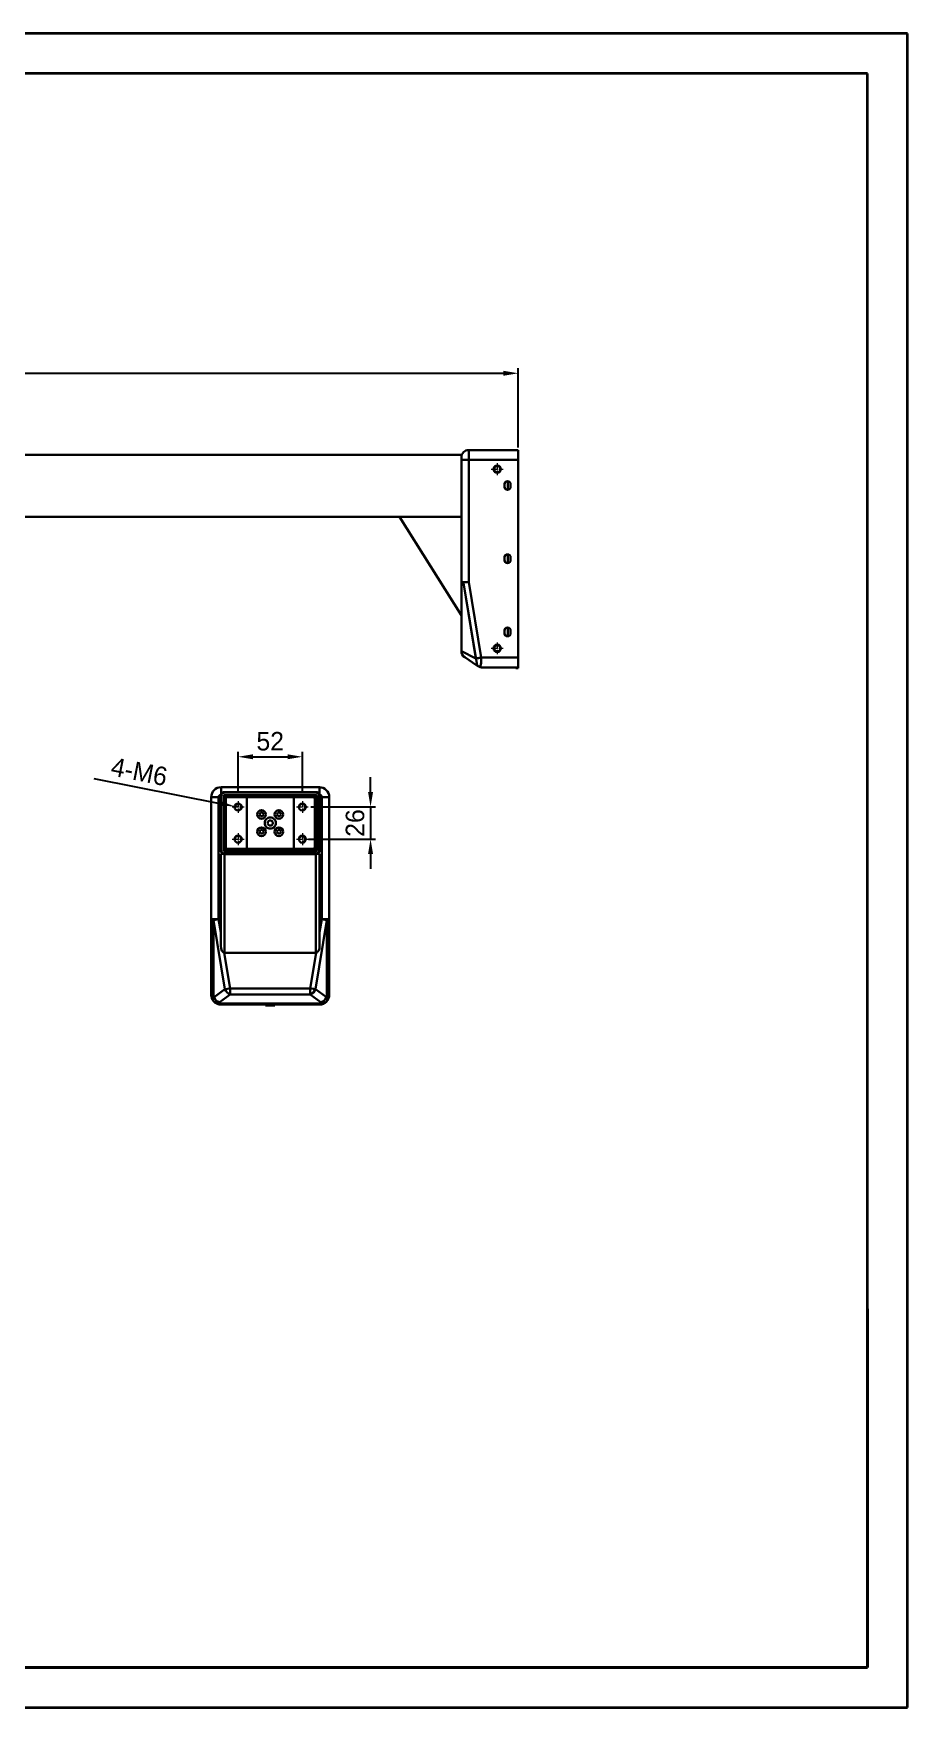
# Model space of a CAD drawing. Header units: millimetres. Extents: x 0 to 1916, y 0 to 1355.
# Drawn here: x 1209 to 1916, y 0 to 1355 of the extents above; entities that cross this region are included whole.
import ezdxf

# ---------------------------------------------------------------- set-up
doc = ezdxf.new("R2010")
doc.units = ezdxf.units.MM
doc.linetypes.add('CENTER2', pattern=[7.5, 5, -1, 0.5, -1])
doc.layers.get('0').update_dxf_attribs({"lineweight": 18})
for name, color, linetype, lineweight in [('CAXA0', 7, 'Continuous', 70), ('CAXA3', 7, 'Continuous', 18), ('輪廓線', 7, 'Continuous', 20)]:
    doc.layers.add(name, color=color, linetype=linetype, lineweight=lineweight)
doc.dimstyles.new('ISO-25', dxfattribs={"dimtxt": 6, "dimasz": 6, "dimexe": 0.5, "dimexo": 0.625, "dimgap": 1.2, "dimtad": 1, "dimdsep": 46, "dimtxsty": 'Standard', "dimcen": 2.5, "dimdle": 12, "dimclrd": 3, "dimclre": 3, "dimclrt": 3, "dimadec": 0, "dimazin": 0, "dimtfac": 1, "dimtmove": 0, "dimatfit": 3, "dimfxl": 0, "dimarcsym": 0})

# ---------------------------------------------------------------- blocks, each defined once
blk = doc.blocks.new('*X3')
at = {"layer": '輪廓線'}
for points in [[(463.2, 1081.9), (463.2, 1077.9), (451.2, 1079.9)], [(1589.2, 1081.9), (1589.2, 1077.9), (1601.2, 1079.9)]]:
    blk.add_hatch(color=0, dxfattribs=at).paths.add_polyline_path(points, flags=0)
at = {"layer": '輪廓線', "color": 0, "lineweight": -2}
for p, q in [((451.2, 1013.3), (451.2, 1083.9)), ((1601.2, 1019.8), (1601.2, 1083.9)), ((463.2, 1079.9), (1589.2, 1079.9))]:
    blk.add_line(p, q, dxfattribs=at)
at = {"layer": '輪廓線', "color": 0, "lineweight": 15, "insert": (1026.2, 1092.4), "char_height": 15, "width": 78.771, "attachment_point": 5}
blk.add_mtext('1150', dxfattribs=at)
blk = doc.blocks.new('*X13')
at = {"layer": '輪廓線'}
for points in [[(1386.4, 771.5), (1386.4, 767.5), (1374.4, 769.5)], [(1414.4, 771.5), (1414.4, 767.5), (1426.4, 769.5)]]:
    blk.add_hatch(color=0, dxfattribs=at).paths.add_polyline_path(points, flags=0)
at = {"layer": '輪廓線', "color": 0, "lineweight": -2}
for p, q in [((1374.4, 739.7), (1374.4, 773.5)), ((1426.4, 739.7), (1426.4, 773.5)), ((1386.4, 769.5), (1414.4, 769.5))]:
    blk.add_line(p, q, dxfattribs=at)
at = {"layer": '輪廓線', "color": 0, "lineweight": 15, "insert": (1400.4, 782), "char_height": 15, "width": 37.709, "attachment_point": 5}
blk.add_mtext('52', dxfattribs=at)
blk = doc.blocks.new('*X14')
at = {"layer": '輪廓線'}
for points in [[(1479.6, 740.9), (1483.6, 740.9), (1481.6, 728.9)], [(1479.6, 690.9), (1483.6, 690.9), (1481.6, 702.9)]]:
    blk.add_hatch(color=0, dxfattribs=at).paths.add_polyline_path(points, flags=0)
at = {"layer": '輪廓線', "color": 0, "lineweight": -2}
for p, q in [((1481.6, 740.9), (1481.6, 752.9)), ((1433.2, 728.9), (1485.6, 728.9)), ((1481.6, 728.9), (1481.6, 702.9)), ((1431.3, 702.9), (1485.6, 702.9)), ((1481.6, 690.9), (1481.6, 678.9))]:
    blk.add_line(p, q, dxfattribs=at)
at = {"layer": '輪廓線', "color": 0, "lineweight": 15, "insert": (1469.1, 715.9), "char_height": 15, "width": 38.547, "attachment_point": 5, "rotation": 90}
blk.add_mtext('26', dxfattribs=at)
blk = doc.blocks.new('*X15')
at = {"layer": '輪廓線'}
blk.add_hatch(color=0, dxfattribs=at).paths.add_polyline_path([(1360.1, 733.7), (1359.3, 729.8), (1371.5, 729.4)], flags=0)
at = {"layer": '輪廓線', "color": 0, "lineweight": -2}
for p, q in [((1257.6, 751.9), (1359.7, 731.8)), ((1374.4, 728.9), (1371.5, 729.4))]:
    blk.add_line(p, q, dxfattribs=at)
at = {"layer": '輪廓線', "color": 0, "lineweight": 15, "insert": (1294.4, 757.4), "char_height": 15, "width": 86.309, "attachment_point": 5, "rotation": 348.8526}
blk.add_mtext('4-M6', dxfattribs=at)

msp = doc.modelspace()

# ---------------------------------------------------------------- linework, layer by layer
at = {"linetype": 'Continuous', "lineweight": 30}
for p, q in [((1561.151, 1009.794), (1561.151, 1017.794)), ((1601.151, 1017.794), (1561.151, 1017.794)), ((1601.151, 1009.794), (1601.151, 1017.794)), ((962.651, 1013.794), (1555.151, 1013.794)), ((1555.151, 1013.794), (1555.151, 1010.794)), ((1555.151, 1011.794), (1555.151, 1009.794)), ((1555.151, 1010.794), (1555.151, 1009.794)), ((1555.151, 1009.794), (1555.151, 910.912)), ((1561.151, 910.912), (1561.151, 1009.794)), ((1561.151, 1009.794), (1601.151, 1009.794)), ((1601.151, 849.794), (1601.151, 1009.794)), ((1589.951, 988.044), (1589.951, 990.044)), ((1590.151, 990.044), (1590.151, 988.044)), ((1592.749, 985.562), (1592.749, 992.526)), ((1594.951, 990.044), (1594.951, 988.044)), ((1505.151, 963.794), (962.651, 963.794)), ((1555.151, 883.794), (1505.151, 963.794)), ((1508.688, 963.794), (1555.151, 963.794)), ((1589.951, 928.794), (1589.951, 930.794)), ((1590.151, 930.794), (1590.151, 928.794)), ((1592.749, 926.312), (1592.749, 933.276)), ((1594.951, 930.794), (1594.951, 928.794)), ((1555.151, 910.912), (1555.151, 900.412)), ((1556.908, 910.214), (1567.87, 843.365)), ((1556.908, 910.214), (1566.956, 849.097)), ((1561.151, 910.912), (1571.198, 849.794)), ((1561.151, 910.912), (1571.198, 849.794)), ((1555.151, 900.412), (1555.151, 889.455)), ((1555.151, 883.811), (1555.151, 889.455)), ((1555.151, 883.811), (1555.151, 855.005)), ((1589.951, 869.544), (1589.951, 871.544)), ((1590.151, 869.544), (1590.151, 871.544)), ((1592.749, 874.026), (1592.749, 867.062)), ((1594.951, 871.544), (1594.951, 869.544)), ((1566.956, 849.097), (1555.151, 855.005)), ((1557.822, 850.013), (1567.604, 843.492)), ((1569.31, 842.485), (1568.639, 842.802)), ((1571.198, 849.794), (1601.151, 849.794)), ((1571.198, 849.794), (1601.151, 849.794)), ((1571.967, 841.794), (1571.934, 841.883)), ((1571.967, 841.794), (1601.151, 841.794)), ((1599.151, 841.094), (1599.151, 841.794)), ((1601.151, 841.094), (1599.151, 841.094)), ((1601.151, 849.794), (1601.151, 841.794)), ((1601.151, 841.094), (1601.151, 841.794)), ((1352.654, 736.869), (1352.654, 637.987)), ((1352.654, 736.869), (1358.654, 736.869)), ((1358.654, 637.987), (1358.654, 736.869)), ((1360.304, 693.769), (1360.304, 737.969)), ((1360.804, 737.969), (1360.304, 737.969)), ((1440.154, 744.869), (1360.654, 744.869)), ((1360.654, 744.869), (1360.654, 739.376)), ((1360.804, 693.769), (1360.804, 737.969)), ((1362.724, 693.769), (1362.724, 737.969)), ((1362.724, 732.369), (1362.904, 732.369)), ((1362.904, 696.369), (1362.904, 735.369)), ((1363.304, 740.469), (1363.304, 740.969)), ((1363.304, 740.969), (1400.404, 740.969)), ((1363.304, 740.469), (1400.404, 740.469)), ((1363.304, 738.549), (1400.404, 738.549)), ((1364.404, 696.369), (1364.404, 735.369)), ((1365.904, 738.369), (1400.404, 738.369)), ((1365.904, 736.869), (1400.404, 736.869)), ((1371.404, 738.549), (1371.404, 738.369)), ((1374.404, 738.369), (1374.404, 738.549)), ((1381.413, 735.869), (1381.413, 695.869)), ((1437.504, 740.969), (1400.404, 740.969)), ((1400.404, 740.469), (1437.504, 740.469)), ((1437.504, 738.549), (1400.404, 738.549)), ((1434.904, 738.369), (1400.404, 738.369)), ((1434.904, 736.869), (1400.404, 736.869)), ((1419.396, 735.869), (1419.396, 695.869)), ((1426.404, 738.549), (1426.404, 738.369)), ((1426.404, 731.949), (1426.404, 731.869)), ((1429.404, 738.369), (1429.404, 738.549)), ((1436.404, 696.369), (1436.404, 735.369)), ((1437.504, 740.969), (1437.504, 740.469)), ((1437.904, 696.369), (1437.904, 735.369)), ((1438.084, 732.369), (1437.904, 732.369)), ((1438.084, 693.769), (1438.084, 737.969)), ((1440.004, 737.969), (1440.004, 693.769)), ((1440.504, 737.969), (1440.004, 737.969)), ((1440.154, 744.869), (1440.154, 739.376)), ((1440.504, 693.769), (1440.504, 737.969)), ((1442.154, 736.869), (1442.154, 637.987)), ((1442.154, 736.869), (1448.154, 736.869)), ((1448.154, 637.987), (1448.154, 736.869)), ((1362.904, 729.369), (1362.724, 729.369)), ((1391.673, 722.869), (1392.539, 724.369)), ((1391.673, 722.869), (1392.539, 721.369)), ((1392.539, 724.369), (1394.271, 724.369)), ((1394.271, 721.369), (1392.539, 721.369)), ((1394.271, 724.369), (1395.137, 722.869)), ((1395.137, 722.869), (1394.271, 721.369)), ((1406.538, 724.369), (1405.671, 722.869)), ((1405.671, 722.869), (1406.538, 721.369)), ((1408.27, 724.369), (1406.538, 724.369)), ((1408.27, 721.369), (1406.538, 721.369)), ((1409.136, 722.869), (1408.27, 724.369)), ((1408.27, 721.369), (1409.136, 722.869)), ((1437.904, 729.369), (1438.084, 729.369)), ((1392.539, 710.369), (1391.673, 708.869)), ((1391.673, 708.869), (1392.539, 707.369)), ((1392.539, 710.369), (1394.271, 710.369)), ((1392.539, 707.369), (1394.271, 707.369)), ((1395.137, 708.869), (1394.271, 710.369)), ((1394.271, 707.369), (1395.137, 708.869)), ((1405.671, 708.869), (1406.538, 710.369)), ((1406.538, 707.369), (1405.671, 708.869)), ((1406.538, 710.369), (1408.27, 710.369)), ((1408.27, 707.369), (1406.538, 707.369)), ((1409.136, 708.869), (1408.27, 710.369)), ((1409.136, 708.869), (1408.27, 707.369)), ((1360.804, 693.769), (1360.304, 693.769)), ((1362.724, 702.369), (1362.904, 702.369)), ((1362.724, 699.369), (1362.904, 699.369)), ((1400.404, 693.189), (1363.304, 693.189)), ((1400.404, 691.269), (1363.304, 691.269)), ((1363.304, 691.269), (1363.304, 690.769)), ((1400.404, 694.869), (1365.904, 694.869)), ((1400.404, 693.369), (1365.904, 693.369)), ((1371.404, 693.369), (1371.404, 693.189)), ((1374.404, 699.869), (1374.404, 699.789)), ((1374.404, 693.369), (1374.404, 693.189)), ((1376.791, 702.869), (1376.604, 702.869)), ((1400.404, 694.869), (1434.904, 694.869)), ((1400.404, 693.369), (1434.904, 693.369)), ((1400.404, 693.189), (1437.504, 693.189)), ((1437.504, 691.269), (1400.404, 691.269)), ((1426.404, 693.369), (1426.404, 693.189)), ((1429.404, 693.369), (1429.404, 693.189)), ((1437.504, 690.769), (1437.504, 691.269)), ((1438.084, 702.369), (1437.904, 702.369)), ((1437.904, 699.369), (1438.084, 699.369)), ((1440.504, 693.769), (1440.004, 693.769)), ((1360.404, 690.869), (1360.404, 616.53)), ((1362.536, 690.869), (1360.404, 690.869)), ((1400.404, 690.769), (1363.304, 690.769)), ((1363.404, 690.769), (1363.404, 610.869)), ((1400.404, 690.769), (1437.504, 690.769)), ((1437.404, 610.869), (1437.404, 690.769)), ((1438.272, 690.869), (1440.404, 690.869)), ((1440.404, 616.53), (1440.404, 690.869)), ((1352.654, 637.987), (1354.412, 637.987)), ((1352.654, 576.869), (1352.654, 637.987)), ((1354.412, 637.987), (1358.654, 637.987)), ((1358.654, 637.987), (1354.469, 637.289)), ((1354.469, 637.289), (1363.787, 581.383)), ((1354.469, 637.289), (1354.469, 576.172)), ((1360.404, 627.487), (1358.654, 637.987)), ((1437.021, 581.383), (1446.339, 637.289)), ((1442.154, 637.987), (1440.404, 627.487)), ((1446.339, 637.289), (1442.154, 637.987)), ((1442.154, 637.987), (1448.154, 637.987)), ((1446.339, 637.289), (1446.339, 576.172)), ((1448.154, 637.987), (1448.154, 576.869)), ((1367.972, 582.08), (1363.171, 610.887)), ((1363.404, 610.869), (1437.404, 610.869)), ((1437.638, 610.887), (1432.837, 582.08)), ((1353.07, 574.555), (1352.654, 576.869)), ((1354.958, 574.862), (1363.787, 581.383)), ((1359.143, 570.567), (1367.972, 577.088)), ((1440.154, 569.877), (1360.654, 569.877)), ((1360.654, 569.877), (1360.654, 568.869)), ((1363.787, 581.383), (1367.972, 582.08)), ((1432.837, 582.08), (1367.972, 582.08)), ((1367.972, 582.08), (1367.972, 579.249)), ((1367.972, 577.088), (1432.837, 577.088)), ((1432.837, 582.08), (1435.101, 581.703)), ((1432.837, 577.088), (1432.837, 582.08)), ((1432.837, 577.088), (1441.666, 570.567)), ((1445.851, 574.862), (1437.021, 581.383)), ((1440.154, 569.877), (1440.154, 568.869)), ((1360.654, 568.869), (1440.154, 568.869)), ((1396.654, 568.869), (1396.654, 568.169)), ((1404.154, 568.169), (1396.654, 568.169)), ((1404.154, 568.169), (1404.154, 568.869))]:
    msp.add_line(p, q, dxfattribs=at)
at = {"linetype": 'CENTER2', "lineweight": 15}
for p, q in [((1584.151, 1007.094), (1584.151, 997.494)), ((1579.365, 1002.294), (1588.936, 1002.294)), ((1579.365, 857.294), (1588.936, 857.294)), ((1584.151, 862.094), (1584.151, 852.494)), ((1374.404, 733.669), (1374.404, 724.069)), ((1426.404, 733.669), (1426.404, 724.069)), ((1369.619, 728.869), (1379.19, 728.869)), ((1421.619, 728.869), (1431.19, 728.869)), ((1374.404, 707.669), (1374.404, 698.069)), ((1426.404, 707.669), (1426.404, 698.069)), ((1369.619, 702.869), (1379.19, 702.869)), ((1421.619, 702.869), (1431.19, 702.869))]:
    msp.add_line(p, q, dxfattribs=at)
at = {"linetype": 'Continuous', "lineweight": 30}
for points in [[(1555.151, 1009.794), (1555.266, 1009.794), (1555.607, 1009.794), (1556.162, 1009.794), (1556.908, 1009.794), (1557.817, 1009.794), (1558.854, 1009.794), (1559.98, 1009.794), (1561.151, 1009.794)], [(1505.151, 963.794), (1505.204, 963.794), (1505.364, 963.794), (1505.625, 963.794), (1505.978, 963.794), (1506.414, 963.794), (1506.919, 963.794), (1507.478, 963.794), (1508.074, 963.794), (1508.688, 963.794)], [(1555.151, 910.912), (1555.266, 910.912), (1555.607, 910.912), (1556.162, 910.912), (1556.908, 910.912), (1557.817, 910.912), (1558.854, 910.912), (1559.98, 910.912), (1561.151, 910.912)], [(1362.724, 737.796), (1363.076, 738.198), (1363.478, 738.549)], [(1437.331, 738.549), (1437.733, 738.198), (1438.084, 737.796)], [(1363.478, 693.189), (1363.076, 693.541), (1362.724, 693.943)], [(1438.084, 693.943), (1437.733, 693.541), (1437.331, 693.189)], [(1367.972, 579.249), (1367.972, 578.93), (1367.972, 578.622), (1367.972, 578.328), (1367.972, 578.048), (1367.972, 577.783), (1367.972, 577.534), (1367.972, 577.302), (1367.972, 577.088)], [(1435.101, 581.703), (1435.367, 581.659), (1435.626, 581.615), (1435.879, 581.573), (1436.125, 581.532), (1436.362, 581.493), (1436.591, 581.455), (1436.811, 581.418), (1437.021, 581.383)]]:
    msp.add_lwpolyline(points, dxfattribs=at)
for centre, radius in [((1584.151, 1002.294), 3), ((1584.151, 1002.294), 2.55), ((1584.151, 857.294), 3), ((1584.151, 857.294), 2.55), ((1374.404, 728.869), 2.9), ((1426.404, 728.869), 2.9), ((1393.405, 722.869), 3.5), ((1407.404, 722.869), 3.5), ((1374.404, 702.869), 2.9), ((1393.405, 708.869), 3.5), ((1407.404, 708.869), 3.5), ((1426.404, 702.869), 2.9)]:
    msp.add_circle(centre, radius, dxfattribs=at)
for centre, radius, start, end in [((1561.151, 1011.794), 6, 90, 179.999999), ((1584.151, 1002.294), 2.6, 270, 180), ((1592.451, 990.044), 2.5, 0, 180), ((1592.651, 990.044), 2.5, 92.292443, 180), ((1592.451, 988.044), 2.5, 180, 0), ((1592.651, 988.044), 2.5, 180, 267.707557), ((1592.451, 930.794), 2.5, 0, 180), ((1592.451, 928.794), 2.5, 180, 0), ((1592.651, 930.794), 2.5, 92.292443, 180), ((1592.651, 928.794), 2.5, 180, 267.707557), ((1592.451, 871.544), 2.5, 0, 180), ((1592.451, 869.544), 2.5, 180, 0), ((1592.651, 871.544), 2.5, 92.292413, 180), ((1592.651, 869.544), 2.5, 180, 267.707725), ((1561.151, 855.005), 6, 180, 236.309932), ((1584.151, 857.294), 2.6, 270, 180), ((1360.654, 736.869), 8, 90, 180), ((1363.304, 737.969), 3, 90, 180), ((1363.304, 737.969), 0.58, 90, 180), ((1365.904, 735.369), 3, 90, 180), ((1365.904, 735.369), 1.5, 90, 180), ((1434.904, 735.369), 3, 0, 90), ((1434.904, 735.369), 1.5, 0, 90), ((1437.504, 737.969), 3, 0, 90), ((1437.504, 737.969), 0.58, 0, 90), ((1440.154, 736.869), 8, 0, 90), ((1374.404, 728.869), 2.6, 270, 180), ((1426.404, 728.869), 2.6, 270, 180), ((1374.404, 702.869), 2.6, 270, 180), ((1426.404, 702.869), 2.4, 270, 147.309675), ((1363.304, 693.769), 3, 180, 270), ((1363.304, 693.769), 0.58, 180, 270), ((1365.904, 696.369), 3, 180, 270), ((1365.904, 696.369), 1.5, 180, 270), ((1434.904, 696.369), 3, 270, 0), ((1434.904, 696.369), 1.5, 270, 0), ((1437.504, 693.769), 0.58, 270, 0), ((1437.504, 693.769), 3, 270, 0), ((1354.323, 639.619), 2.334, 224.362439, 273.596849), ((1445.393, 644.257), 7.032, 277.730404, 288.993675), ((1447.589, 638.208), 0.607, 278.790461, 338.625617), ((1362.621, 578.143), 8.336, 203.175806, 245.339124), ((1371.45, 584.663), 8.336, 203.175805, 245.339125), ((1429.359, 584.663), 8.336, 294.660878, 336.824197), ((1438.188, 578.143), 8.336, 294.660879, 336.824197)]:
    msp.add_arc(centre, radius, start, end, dxfattribs=at)
for centre, major_axis, start_param, end_param in [((1363.404, 616.53), (0, 5.66), 1.57079633, 3.14159265), ((1437.404, 616.53), (0, -5.66), 0, 1.57079633)]:
    msp.add_ellipse(centre, major_axis=major_axis, ratio=0.52999894, start_param=start_param, end_param=end_param, dxfattribs=at)
for points, knots in [([(1584.151, 999.744), (1583.83, 999.778), (1583.335, 999.831), (1582.74, 1000.149), (1582.335, 1000.478), (1582.004, 1000.884), (1581.696, 1001.478), (1581.539, 1002.294), (1581.696, 1003.11), (1582.004, 1003.704), (1582.335, 1004.11), (1582.74, 1004.439), (1583.335, 1004.757), (1583.83, 1004.81), (1584.151, 1004.844)], [0, 0, 0, 0, 0.95769468, 1.47849841, 1.99984397, 2.52064495, 3.04198949, 3.99968732, 4.95738332, 5.47818955, 5.99953065, 6.52033656, 7.0416806, 7.99937513, 7.99937513, 7.99937513, 7.99937513]), ([(1584.151, 1004.844), (1584.471, 1004.81), (1584.966, 1004.757), (1585.561, 1004.44), (1585.966, 1004.11), (1586.298, 1003.704), (1586.605, 1003.11), (1586.762, 1002.294), (1586.605, 1001.478), (1586.298, 1000.884), (1585.966, 1000.478), (1585.561, 1000.149), (1584.966, 999.831), (1584.471, 999.778), (1584.151, 999.744)], [0, 0, 0, 0, 0.95770185, 1.47850644, 1.99984502, 2.52065135, 3.04199338, 3.99969077, 4.95739, 5.47819279, 5.99953715, 6.52034306, 7.04168046, 7.99938247, 7.99938247, 7.99938247, 7.99938247]), ([(1584.151, 859.844), (1583.83, 859.81), (1583.335, 859.757), (1582.74, 859.44), (1582.335, 859.11), (1582.004, 858.704), (1581.696, 858.11), (1581.539, 857.294), (1581.696, 856.478), (1582.004, 855.884), (1582.335, 855.478), (1582.74, 855.149), (1583.335, 854.831), (1583.83, 854.778), (1584.151, 854.744)], [0, 0, 0, 0, 0.95769381, 1.47849836, 1.99984589, 2.52064626, 3.04199379, 3.99969152, 4.95738834, 5.47818895, 5.9995262, 6.5203346, 7.04167865, 7.99937246, 7.99937246, 7.99937246, 7.99937246]), ([(1584.151, 854.744), (1584.471, 854.778), (1584.966, 854.831), (1585.561, 855.149), (1585.966, 855.478), (1586.298, 855.884), (1586.605, 856.478), (1586.762, 857.294), (1586.605, 858.11), (1586.298, 858.704), (1585.966, 859.11), (1585.561, 859.439), (1584.966, 859.757), (1584.471, 859.81), (1584.151, 859.844)], [0, 0, 0, 0, 0.95770113, 1.47850567, 1.99984682, 2.5206519, 3.04198533, 3.99968353, 4.95738265, 5.47819048, 5.99953244, 6.52034142, 7.04167884, 7.99937997, 7.99937997, 7.99937997, 7.99937997]), ([(1566.956, 849.097), (1567.247, 849.145), (1567.829, 849.24), (1568.882, 849.413), (1570.015, 849.6), (1570.804, 849.729), (1571.198, 849.794)], [0, 0, 0, 0, 1.0748974, 2.14979536, 3.22468971, 4.29958841, 4.29958841, 4.29958841, 4.29958841]), ([(1567.87, 843.365), (1568.134, 843.19), (1568.529, 842.927), (1568.945, 842.65), (1569.08, 842.56), (1569.149, 842.515)], [0, 0, 0, 0, 0.76806837, 1.14973848, 1.53547148, 1.53547148, 1.53547148, 1.53547148]), ([(1569.257, 842.441), (1569.48, 842.339), (1569.947, 842.125), (1570.279, 842.091), (1570.453, 842.073)], [0, 0, 0, 0, 0.60002307, 1.25926568, 1.25926568, 1.25926568, 1.25926568]), ([(1569.889, 842.178), (1570.25, 842.068), (1570.915, 841.865), (1571.613, 841.86), (1571.932, 841.858)], [0, 0, 0, 0, 1.12872249, 2.0792914, 2.0792914, 2.0792914, 2.0792914]), ([(1571.198, 849.794), (1571.215, 848.836), (1571.248, 846.909), (1571.037, 845.343), (1570.453, 842.073)], [0, 0, 0, 0, 3.86379347, 7.77768803, 7.77768803, 7.77768803, 7.77768803]), ([(1358.654, 736.869), (1358.681, 737.122), (1358.722, 737.511), (1358.941, 737.915), (1359.08, 738.107), (1359.157, 738.197), (1359.198, 738.241), (1359.219, 738.262), (1359.229, 738.272), (1359.233, 738.276), (1359.234, 738.278), (1359.235, 738.278), (1359.235, 738.279), (1359.235, 738.279), (1359.235, 738.279), (1359.237, 738.28), (1359.249, 738.293), (1359.448, 738.487), (1359.847, 738.763), (1360.294, 738.815), (1360.48, 738.837)], [0, 0, 0, 0, 0.75544368, 1.16044408, 1.36381014, 1.46665403, 1.51807789, 1.54378925, 1.55664466, 1.55985847, 1.56146538, 1.56226883, 1.56267055, 1.56277098, 1.56278931, 1.56338591, 1.56891698, 1.616201, 2.39805664, 2.95786216, 2.95786216, 2.95786216, 2.95786216]), ([(1360.804, 737.969), (1360.838, 738.284), (1360.89, 738.769), (1361.201, 739.352), (1361.524, 739.75), (1361.922, 740.073), (1362.505, 740.384), (1362.99, 740.436), (1363.304, 740.469)], [0, 0, 0, 0, 0.93840124, 1.44924447, 1.95955106, 2.47039404, 2.9807004, 3.91910163, 3.91910163, 3.91910163, 3.91910163]), ([(1437.504, 740.469), (1437.819, 740.436), (1438.304, 740.384), (1438.887, 740.073), (1439.284, 739.75), (1439.608, 739.352), (1439.919, 738.769), (1439.971, 738.284), (1440.004, 737.969)], [0, 0, 0, 0, 0.93840124, 1.44870759, 1.95955058, 2.46985717, 2.9807004, 3.91910163, 3.91910163, 3.91910163, 3.91910163]), ([(1440.343, 738.833), (1440.531, 738.812), (1440.854, 738.775), (1441.2, 738.582), (1441.392, 738.444), (1441.482, 738.366), (1441.526, 738.326), (1441.547, 738.305), (1441.557, 738.295), (1441.561, 738.291), (1441.563, 738.289), (1441.563, 738.289), (1441.564, 738.289), (1441.564, 738.288), (1441.564, 738.288), (1441.565, 738.287), (1441.578, 738.274), (1441.772, 738.076), (1442.074, 737.623), (1442.128, 737.116), (1442.154, 736.869)], [0, 0, 0, 0, 0.56255324, 0.96751153, 1.17085644, 1.27368963, 1.32510814, 1.35081683, 1.3636709, 1.36688438, 1.36849112, 1.36929449, 1.36969617, 1.36979659, 1.36981491, 1.37041145, 1.37594195, 1.42322105, 2.20499538, 2.94203587, 2.94203587, 2.94203587, 2.94203587]), ([(1363.304, 691.269), (1362.99, 691.303), (1362.504, 691.355), (1361.922, 691.666), (1361.524, 691.989), (1361.201, 692.387), (1360.89, 692.97), (1360.838, 693.455), (1360.804, 693.769)], [0, 0, 0, 0, 0.93840124, 1.44924447, 1.95955106, 2.47039404, 2.9807004, 3.91910163, 3.91910163, 3.91910163, 3.91910163]), ([(1440.004, 693.769), (1439.971, 693.455), (1439.919, 692.97), (1439.608, 692.387), (1439.285, 691.989), (1438.887, 691.666), (1438.304, 691.355), (1437.819, 691.303), (1437.504, 691.269)], [0, 0, 0, 0, 0.93840124, 1.44870759, 1.95955058, 2.46985717, 2.9807004, 3.91910163, 3.91910163, 3.91910163, 3.91910163]), ([(1352.66, 576.861), (1352.674, 576.39), (1352.699, 575.607), (1352.935, 574.85), (1353.03, 574.548)], [0, 0, 0, 0, 1.41296103, 2.35300342, 2.35300342, 2.35300342, 2.35300342]), ([(1353.03, 574.548), (1353.069, 574.391), (1353.223, 573.786), (1353.703, 572.847), (1354.208, 572.186), (1354.453, 571.864)], [0, 0, 0, 0, 0.46911106, 1.80510473, 3.06501262, 3.06501262, 3.06501262, 3.06501262]), ([(1354.608, 571.631), (1353.988, 572.397), (1353.265, 573.291), (1353.094, 574.397), (1353.07, 574.555)], [0, 0, 0, 0, 2.87073203, 3.34840414, 3.34840414, 3.34840414, 3.34840414]), ([(1354.273, 572.976), (1354.273, 572.976), (1354.273, 572.976), (1354.273, 572.976), (1354.274, 572.976), (1354.274, 572.977), (1354.275, 572.981), (1354.275, 572.991), (1354.277, 573.007), (1354.281, 573.039), (1354.289, 573.102), (1354.31, 573.23), (1354.366, 573.492), (1354.527, 574.031), (1354.786, 574.532), (1354.958, 574.862)], [0, 0, 0, 0, 0.00004176, 0.00011361, 0.00034778, 0.00117966, 0.0043074, 0.01634529, 0.03242609, 0.06458686, 0.12890192, 0.25748009, 0.51422162, 1.02441713, 2.01946548, 2.01946548, 2.01946548, 2.01946548]), ([(1354.958, 574.862), (1354.885, 574.955), (1354.742, 575.136), (1354.588, 575.467), (1354.487, 575.817), (1354.475, 576.054), (1354.469, 576.172)], [0, 0, 0, 0, 0.3791252, 0.73857312, 1.08316851, 1.42721418, 1.42721418, 1.42721418, 1.42721418]), ([(1359.143, 570.567), (1358.701, 570.479), (1357.805, 570.298), (1356.539, 570.437), (1355.417, 570.858), (1354.875, 571.376), (1354.608, 571.631)], [0, 0, 0, 0, 1.20699996, 2.45229268, 3.6975821, 4.90457275, 4.90457275, 4.90457275, 4.90457275]), ([(1360.654, 568.869), (1360.11, 568.907), (1359.001, 568.985), (1357.801, 569.314), (1356.829, 569.906), (1355.747, 570.422), (1355.015, 571.199), (1354.608, 571.631)], [0, 0, 0, 0, 1.61756232, 3.29930327, 3.60779876, 5.0465013, 6.85045012, 6.85045012, 6.85045012, 6.85045012]), ([(1354.969, 571.276), (1355.34, 570.912), (1355.96, 570.302), (1356.81, 569.886), (1357.153, 569.718)], [0, 0, 0, 0, 1.6106619, 2.70056517, 2.70056517, 2.70056517, 2.70056517]), ([(1360.654, 569.877), (1360.513, 569.886), (1360.218, 569.904), (1359.808, 570.05), (1359.43, 570.271), (1359.243, 570.464), (1359.143, 570.567)], [0, 0, 0, 0, 0.35062173, 0.73227296, 1.18591298, 1.71241926, 1.71241926, 1.71241926, 1.71241926]), ([(1440.154, 568.869), (1440.698, 568.907), (1441.808, 568.985), (1443.008, 569.314), (1443.98, 569.906), (1445.062, 570.422), (1445.793, 571.199), (1446.2, 571.631)], [0, 0, 0, 0, 1.61716143, 3.29902679, 3.60885025, 5.04650072, 6.85035693, 6.85035693, 6.85035693, 6.85035693]), ([(1441.666, 570.567), (1441.567, 570.465), (1441.381, 570.272), (1441, 570.05), (1440.587, 569.904), (1440.293, 569.886), (1440.154, 569.877)], [0, 0, 0, 0, 0.52252786, 0.98045786, 1.36848025, 1.7124905, 1.7124905, 1.7124905, 1.7124905]), ([(1446.2, 571.631), (1445.934, 571.376), (1445.392, 570.858), (1444.27, 570.437), (1443.004, 570.298), (1442.107, 570.479), (1441.666, 570.567)], [0, 0, 0, 0, 1.20696675, 2.45222545, 3.69748658, 4.90445885, 4.90445885, 4.90445885, 4.90445885]), ([(1443.656, 569.718), (1443.999, 569.886), (1444.848, 570.302), (1445.469, 570.912), (1445.839, 571.276)], [0, 0, 0, 0, 1.08886049, 2.6994087, 2.6994087, 2.6994087, 2.6994087]), ([(1446.339, 576.172), (1446.333, 576.053), (1446.321, 575.817), (1446.221, 575.467), (1446.066, 575.136), (1445.924, 574.955), (1445.851, 574.862)], [0, 0, 0, 0, 0.34409073, 0.68872121, 1.04813858, 1.42721411, 1.42721411, 1.42721411, 1.42721411]), ([(1445.851, 574.862), (1446.022, 574.532), (1446.281, 574.031), (1446.442, 573.492), (1446.498, 573.23), (1446.519, 573.102), (1446.528, 573.038), (1446.532, 573.007), (1446.533, 572.991), (1446.535, 572.983), (1446.534, 572.978), (1446.535, 572.976), (1446.535, 572.976), (1446.535, 572.976), (1446.535, 572.976), (1446.535, 572.976), (1446.535, 572.976), (1446.535, 572.976), (1446.535, 572.976), (1446.535, 572.976), (1446.535, 572.976), (1446.535, 572.975), (1446.529, 572.655), (1446.577, 572.292), (1446.401, 572.006), (1446.343, 571.91)], [0, 0, 0, 0, 0.87524974, 1.32401269, 1.54983787, 1.66293232, 1.71950227, 1.74779006, 1.7619343, 1.77013127, 1.77457619, 1.77572376, 1.77602636, 1.77611073, 1.77613646, 1.77615165, 1.77616948, 1.77618253, 1.77619355, 1.77620663, 1.77653515, 1.77685094, 1.77726014, 2.6753148, 3.12504999, 3.12504999, 3.12504999, 3.12504999]), ([(1448.154, 576.869), (1448.065, 575.912), (1447.886, 573.984), (1446.764, 572.418), (1446.2, 571.631)], [0, 0, 0, 0, 2.82856071, 5.69380815, 5.69380815, 5.69380815, 5.69380815]), ([(1446.355, 571.864), (1446.6, 572.185), (1447.106, 572.847), (1447.586, 573.786), (1447.739, 574.391), (1447.779, 574.548)], [0, 0, 0, 0, 1.25992809, 2.59597807, 3.06526977, 3.06526977, 3.06526977, 3.06526977]), ([(1447.779, 574.548), (1447.873, 574.85), (1448.11, 575.607), (1448.134, 576.39), (1448.149, 576.861)], [0, 0, 0, 0, 0.93981606, 2.35282219, 2.35282219, 2.35282219, 2.35282219])]:
    msp.add_open_spline(points, degree=3, knots=knots, dxfattribs=at)
for points in [[(1400.404, 711.369), (1399.815, 711.437), (1398.637, 711.572), (1397.139, 712.613), (1396.139, 714.1), (1395.787, 715.869), (1396.139, 717.638), (1397.139, 719.126), (1398.637, 720.166), (1399.815, 720.302), (1400.404, 720.369)], [(1400.404, 720.369), (1400.993, 720.302), (1402.171, 720.166), (1403.669, 719.126), (1404.67, 717.638), (1405.021, 715.869), (1404.67, 714.1), (1403.669, 712.613), (1402.171, 711.572), (1400.993, 711.437), (1400.404, 711.369)], [(1401.889, 717.354), (1401.673, 717.526), (1401.239, 717.87), (1400.402, 718.021), (1399.581, 717.861), (1398.881, 717.393), (1398.413, 716.693), (1398.252, 715.872), (1398.403, 715.035), (1398.747, 714.601), (1398.919, 714.385)], [(1398.919, 714.385), (1399.136, 714.213), (1399.569, 713.868), (1400.407, 713.717), (1401.228, 713.878), (1401.928, 714.346), (1402.396, 715.045), (1402.556, 715.867), (1402.405, 716.704), (1402.061, 717.138), (1401.889, 717.354)], [(1352.654, 576.869), (1352.677, 576.805), (1352.723, 576.675), (1353.095, 576.489), (1353.658, 576.316), (1354.199, 576.22), (1354.469, 576.172)], [(1354.608, 571.631), (1354.488, 571.811), (1354.249, 572.17), (1354.265, 572.708), (1354.273, 572.976)], [(1446.339, 576.172), (1446.61, 576.22), (1447.15, 576.316), (1447.714, 576.489), (1448.085, 576.675), (1448.131, 576.805), (1448.154, 576.869)]]:
    msp.add_open_spline(points, degree=3, dxfattribs=at)
at = {"layer": 'CAXA0', "linetype": 'Continuous', "lineweight": 35}
for p, q in [((1883.975, 1322.654), (32.26, 1322.654)), ((1883.975, 32.26), (1883.975, 1322.654)), ((1883.975, 322.599), (1883.975, 32.26)), ((32.26, 32.26), (1883.975, 32.26)), ((1883.975, 32.26), (722.621, 32.26))]:
    msp.add_line(p, q, dxfattribs=at)
at = {"layer": 'CAXA3', "linetype": 'Continuous', "lineweight": 35}
for p, q in [((1916.235, 1354.914), (0, 1354.914)), ((1916.235, 0), (1916.235, 1354.914)), ((0, 0), (1916.235, 0))]:
    msp.add_line(p, q, dxfattribs=at)

# ---------------------------------------------------------------- dimensions: what is measured, and where the dimension line sits
at = {"layer": '輪廓線', "lineweight": 15}
dim = msp.add_linear_dim(base=(1601.151, 1079.943), p1=(451.151, 1011.294), p2=(1601.151, 1017.794), text='1150', dimstyle='ISO-25', override={"dimtxt": 15, "dimasz": 12, "dimexe": 4, "dimexo": 2, "dimgap": 5, "dimsah": 1, "dimdle": 24, "dimclrd": 0, "dimclre": 0, "dimclrt": 0, "dimtolj": 1}, dxfattribs=at)
dim.commit()
dim.dimension.update_dxf_attribs({"geometry": '*X3', "text_midpoint": (1026.151, 1092.443)})
dim = msp.add_linear_dim(base=(1426.404, 769.491), p1=(1374.404, 737.669), p2=(1426.404, 737.669), dimstyle='ISO-25', override={"dimtxt": 15, "dimasz": 12, "dimexe": 4, "dimexo": 2, "dimgap": 5, "dimsah": 1, "dimdle": 24, "dimclrd": 0, "dimclre": 0, "dimclrt": 0, "dimtolj": 1, "dimtzin": 8}, dxfattribs=at)
dim.commit()
dim.dimension.update_dxf_attribs({"geometry": '*X13', "text_midpoint": (1400.404, 781.991)})
dim = msp.add_radius_dim(center=(1374.404, 728.869), mpoint=(1371.461, 729.449), text='4-M6', dimstyle='ISO-25', override={"dimtxt": 15, "dimasz": 12, "dimexe": 4, "dimexo": 2, "dimgap": 5, "dimpost": 'R<>', "dimsah": 1, "dimdle": 24, "dimclrd": 0, "dimclre": 0, "dimclrt": 0, "dimtolj": 1}, dxfattribs=at)
dim.commit()
dim.dimension.update_dxf_attribs({"geometry": '*X15', "text_midpoint": (1291.957, 745.116), "dimtype": 164})
dim = msp.add_linear_dim(base=(1481.613, 702.869), p1=(1431.19, 728.869), p2=(1429.304, 702.869), angle=270, dimstyle='ISO-25', override={"dimtxt": 15, "dimasz": 12, "dimexe": 4, "dimexo": 2, "dimgap": 5, "dimsah": 1, "dimdle": 24, "dimclrd": 0, "dimclre": 0, "dimclrt": 0, "dimtolj": 1, "dimtzin": 8}, dxfattribs=at)
dim.commit()
dim.dimension.update_dxf_attribs({"geometry": '*X14', "text_midpoint": (1481.613, 715.869), "dimtype": 160})

doc.saveas('drawing.dxf')
